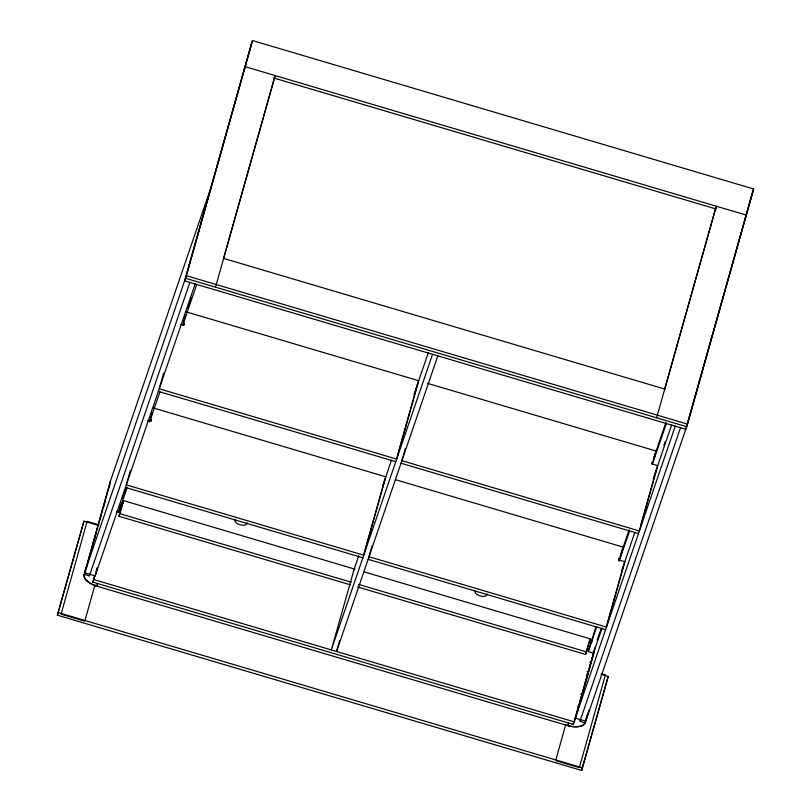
<?xml version="1.0" encoding="UTF-8"?>
<svg xmlns="http://www.w3.org/2000/svg" width="811" height="811" viewBox="0 0 811 811"><rect width="100%" height="100%" fill="white"/><g stroke="black" fill="none" stroke-linecap="round" stroke-linejoin="round"><path stroke-width="1.22" d="M567.943 725.004L568.744 725.754A15.338 7.644 15.7 0 0 584.772 723.057L580.007 721.131L580.189 720.604M584.772 723.057L584.001 722.307M97.482 583.504L96.651 585.947L95.698 585.643A15.338 7.644 15.7 0 1 84.293 574.837L109.789 484.126M600.941 674.265L608.22 676.425L581.639 770.45L57.378 615.184L83.969 521.149L98.526 525.467M57.378 615.184L83.969 521.149M110.337 481.339L84.628 572.779L95.14 575.891L195.127 283.972M94.593 575.84L93.569 579.5L574.3 721.881L593.834 652.379M96.124 571.238L97.087 567.801M95.14 575.891L97.188 568.582M94.948 585.025L84.79 621.155L61.078 614.14L87.152 521.392L99.013 524.899M116.52 511.883L118.619 512.501L120.961 504.189M130.399 470.35L126.313 484.866L363.754 555.19L385.783 476.807L153.593 408.045M251.603 43.135L185.506 278.274L686.643 426.698L752.74 191.558M186.388 275.689L252.485 40.55L753.622 188.973L687.525 424.112L585.258 722.682A15.652 7.806 15.7 0 1 567.73 725.632L96.6 586.1A15.652 7.806 15.7 0 1 84.131 574.259L186.388 275.689L687.525 424.112M350.474 584.832L118.984 516.272L122.654 503.205L123.536 500.62L355.036 569.19M118.984 516.272L123.536 500.62M149.771 421.264L152.306 412.637M163.65 373.05L159.23 388.783L396.66 459.097L418.699 380.724L186.51 311.951M150.37 419.54L151.262 419.804L150.826 421.375L147.754 420.463M185.537 315.408L183.276 323.447L184.178 323.721L183.732 325.282L180.66 324.37M223.37 259.216L275.152 75.565L215.513 287.165M339.616 640.578L336.565 651.466L437.818 355.847M364.22 552.95L384.901 479.392M372.056 545.894L369.005 556.741L606.446 627.065L624.805 561.749L618.651 559.925L619.097 558.363L619.989 558.627L623.223 547.131L395.869 479.798M397.471 455.66L417.807 383.309M405.307 448.595L401.911 460.658L639.352 530.982L657.711 465.666L651.568 463.841L652.003 462.27L652.906 462.544L656.14 451.048L427.579 383.35M565.784 724.466L555.626 760.606L579.338 767.632L605.412 674.884L601.853 673.829M357.752 586.992L585.603 654.477L590.165 638.825L363.521 571.694M585.603 654.477L590.165 638.825M602.086 628.069L593.5 653.149L588.249 651.588L596.004 626.589M664.493 389.858L716.275 206.207L656.636 417.807M620.395 556.62L622.341 549.716M595.162 647.208L574.877 719.367L675.259 426.17M577.817 710.183L573.418 724.466L572.353 724.152M578.131 709.037L579.419 704.465L578.233 707.922M579.743 703.319L580.382 701.039L579.52 703.35M580.706 699.893L581.994 695.321L580.808 698.778M582.308 694.175L584.244 687.322M584.559 686.177L585.846 681.605L584.66 685.062M586.171 680.459L586.809 678.178M587.134 677.033L590.661 664.462M594.199 651.892L589.8 666.774M607.257 623.608L623.923 564.334M653.636 459.381L655.247 453.633M585.309 721.374L587.022 715.282M588.857 710.233L585.765 721.202L575.263 718.09M640.508 526.309L656.829 468.251M581.639 770.45L608.22 676.425M252.485 40.55L184.624 280.859L685.761 429.283L753.622 188.973M244.253 69.259L245.145 66.674L746.282 215.097L745.39 217.683M210.323 189.419L109.83 482.819A15.652 7.806 15.7 0 0 109.809 485.434M189.875 282.421L89.382 575.82L88.318 575.506M94.836 575.81L92.687 582.085L93.741 582.399M122.704 498.248L126.384 487.502M187.726 308.383L191.416 297.637M118.619 512.501L127.205 487.431M149.7 421.75L159.929 391.906M182.83 325.029L196.738 284.438M150.674 421.527L151.262 419.804M183.59 325.444L184.178 323.721M358.726 555.799L354.225 568.947L331.314 649.915L432.567 354.295M382.478 486.478L391.48 460.182M413.995 394.44L428.33 352.603M618.499 560.087L619.097 558.363M620.141 556.143L629.133 529.867M653.271 459.421L665.943 422.399M588.249 651.588L596.835 626.518M619.107 561.212L629.559 530.992M652.318 464.267L666.368 423.524M568.612 723.047L567.781 725.48L568.744 725.754M597.17 640.082L600.85 629.336M663.834 445.452L665.061 441.863M621.723 570.762L634.81 532.543M653.21 478.814L671.62 425.076M592.375 657.63L593.561 654.173M591.087 662.202L592.273 658.745M588.522 671.346L589.698 667.889M587.235 675.918L588.421 672.461M585.947 680.49L586.738 678.189M582.095 694.206L583.281 690.749M576.956 712.494L577.736 710.193M680.51 427.732L580.007 721.131L581.071 721.445M710.639 340.235L711.46 337.842M107.457 492.48L107.427 492.541A15.338 7.644 15.7 0 0 107.417 494.071M103.575 506.257L104.173 505.973M97.148 529.117L97.746 528.843M92.028 547.344L92.008 547.405A15.338 7.644 15.7 0 0 91.998 548.946M84.293 574.837L85.388 574.634M96.813 585.471L95.698 585.643M98.557 524.382L98.496 524.423A15.338 7.644 15.7 0 0 98.425 526.075M105.055 501.482L104.862 501.685A15.338 7.644 15.7 0 0 104.852 503.215M94.705 538.098L95.292 537.987M89.636 556.346L89.433 556.549A15.338 7.644 15.7 0 0 89.555 558.617M102.571 510.595L102.318 510.768A15.338 7.644 15.7 0 0 102.277 512.359M96.144 533.456L95.86 533.689A15.338 7.644 15.7 0 0 95.789 534.702M87.142 565.46L86.889 565.632A15.338 7.644 15.7 0 0 86.797 566.707M92.859 581.568L92.687 582.085L573.418 724.466L573.59 723.939M109.09 487.705L108.715 487.958A15.338 7.644 15.7 0 0 108.644 488.465M106.626 496.839L106.14 497.113A15.338 7.644 15.7 0 0 106.079 497.609M93.671 542.569L93.295 542.833A15.338 7.644 15.7 0 0 93.224 543.846M100.199 519.699L99.743 519.912A15.338 7.644 15.7 0 0 99.652 520.469M593.804 651.324L593.216 651.192M587.377 674.184L586.789 674.053M578.375 706.188L577.797 706.057M273.378 77.886L716.275 209.056M223.745 258.445L664.868 389.098M158.338 391.368L395.778 461.692M401.029 463.243L638.47 533.567M125.431 487.452L362.872 557.775M368.123 559.326L605.553 629.65M121.092 502.587L123.505 503.296M589.739 641.379L592.152 642.099M119.866 513.687L351.366 582.247M358.634 584.407L586.495 651.892M84.425 574.35L89.382 575.82L89.555 575.293M58.26 612.589L582.521 767.865M85.571 571.806A15.338 7.644 15.7 0 1 85.581 570.265M487.168 593.885A6.265 3.122 15.7 0 1 480.893 596.095A6.265 3.122 15.7 0 1 475.114 591.158M588.056 671.63A15.338 7.644 15.7 0 1 587.093 671.498M590.631 662.486A15.338 7.644 15.7 0 1 589.658 662.354M247.102 522.781A6.265 3.122 15.7 0 1 240.036 524.788A6.265 3.122 15.7 0 1 235.514 519.354M581.629 694.49A15.338 7.644 15.7 0 1 580.666 694.358M100.99 516.931A15.338 7.644 15.7 0 1 101 515.401"/></g></svg>
